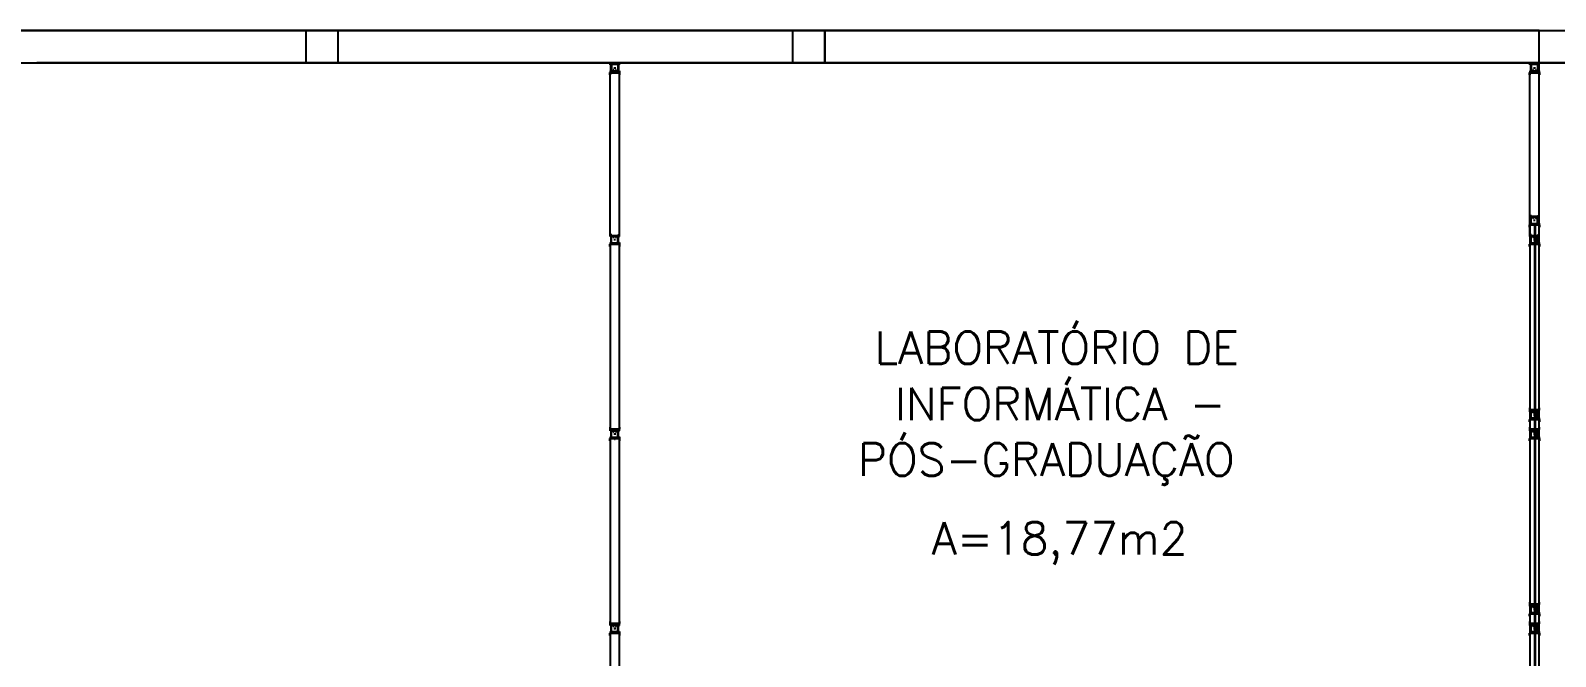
# Model space of a CAD drawing. Header units: centimetres. Extents: x -15 to 273, y 1 to 137.
# Drawn here: x -6.07 to 3.33, y 88.51 to 92.38 of the extents above; entities that cross this region are included whole.
import ezdxf

# ---------------------------------------------------------------- set-up
doc = ezdxf.new("R2010")
doc.units = ezdxf.units.CM
doc.header["$LTSCALE"] = 0.003
doc.header["$MEASUREMENT"] = 0
for name, color, linetype in [('2', 2, 'CONTINUOUS'), ('ALV', 2, 'CONTINUOUS'), ('ALVENARIA', 2, 'CONTINUOUS'), ('AREA', 2, 'CONTINUOUS'), ('DIV', 2, 'CONTINUOUS'), ('ESTRUT', 2, 'CONTINUOUS'), ('PL-Áreas-Depto', 2, 'CONTINUOUS'), ('REVISÃO', 6, 'CONTINUOUS'), ('TEXTO', 2, 'CONTINUOUS')]:
    doc.layers.add(name, color=color, linetype=linetype)
doc.layers.get('REVISÃO').off()
doc.styles.add('UNB-100', font='simplex.shx', dxfattribs={"height": 0.2})

# ---------------------------------------------------------------- blocks, each defined once
blk = doc.blocks.new('div c mtt')
at = {"layer": 'DIV'}
for p, q in [((-0.0185, 1.2285), (-0.0285, 1.2285)), ((-0.0285, 1.2185), (-0.0285, 1.2285)), ((-0.0235, 1.2265), (-0.0265, 1.2265)), ((-0.0265, 1.2265), (-0.0265, 1.2185)), ((-0.0235, 1.2265), (-0.0235, 1.1735)), ((-0.0235, 1.2215), (-0.0235, 1.2265)), ((-0.0215, 1.2265), (-0.0215, 1.2235)), ((-0.0185, 1.2265), (-0.0215, 1.2265)), ((0.0215, 1.2235), (-0.0215, 1.2235)), ((-0.0185, 1.2285), (-0.0185, 1.2265)), ((0.0185, 1.2265), (0.0185, 1.2285)), ((0.0185, 1.2285), (0.0285, 1.2285)), ((0.0185, 1.2265), (0.0215, 1.2265)), ((0.0215, 1.2265), (0.0215, 1.2235)), ((0.0235, 1.1735), (0.0235, 1.2265)), ((0.0235, 1.2265), (0.0265, 1.2265)), ((0.0235, 1.2215), (0.0235, 1.2265)), ((0.0265, 1.2185), (0.0265, 1.2265)), ((0.0285, 1.2185), (0.0285, 1.2285)), ((-0.0305, 1.1571, 1.35), (-0.0305, 1.1715, 1.35)), ((-0.0305, 1.1715, 1.35), (-0.0185, 1.1715, 1.35)), ((-0.0285, 1.1571, 1.35), (-0.0305, 1.1571, 1.35)), ((-0.0265, 1.2185), (-0.0285, 1.2185)), ((-0.0285, 1.1815), (-0.0285, 1.1715)), ((-0.0265, 1.1815), (-0.0285, 1.1815)), ((-0.0185, 1.1715), (-0.0285, 1.1715)), ((0.0285, 1.1695, 1.35), (-0.0285, 1.1695, 1.35)), ((-0.0285, 1.1695, 1.35), (-0.0285, 1.1571, 1.35)), ((0.0285, 1.1695, 1.35), (-0.0285, 1.1695, 1.35)), ((-0.0285, 1.1695, 1.35), (-0.0285, 0.0305, 1.35)), ((-0.0265, 1.1815), (-0.0265, 1.1735)), ((-0.0235, 1.1735), (-0.0265, 1.1735)), ((-0.0075, 1.2215), (-0.0235, 1.2215)), ((-0.0215, 1.1785), (-0.0235, 1.1785)), ((-0.0235, 1.1785), (-0.0235, 1.1735)), ((-0.0215, 1.1785), (-0.0215, 1.2215)), ((-0.0215, 1.1735), (-0.0215, 1.1765)), ((0.0215, 1.1765), (-0.0215, 1.1765)), ((-0.0185, 1.1735), (-0.0215, 1.1735)), ((-0.0095, 1.2195), (-0.0195, 1.2195)), ((-0.0195, 1.1785), (-0.0195, 1.2195)), ((0.0195, 1.1785), (-0.0195, 1.1785)), ((-0.0185, 1.1715, 1.35), (-0.0185, 1.1765, 1.35)), ((-0.0185, 1.1765, 1.35), (-0.0165, 1.1765, 1.35)), ((-0.0185, 1.1715), (-0.0185, 1.1735)), ((-0.0165, 1.1765, 1.35), (-0.0165, 1.1715, 1.35)), ((-0.0165, 1.1715, 1.35), (0.0165, 1.1715, 1.35)), ((-0.0095, 1.2195), (-0.0095, 1.2115)), ((-0.0075, 1.2115), (-0.0095, 1.2115)), ((-0.0075, 1.2215), (-0.0075, 1.2115)), ((-0.0055, 1.2135), (-0.0075, 1.2135)), ((-0.0055, 1.2215), (-0.0055, 1.2135)), ((0.0055, 1.2215), (-0.0055, 1.2215)), ((-0.0051, 1.2), (0.0051, 1.2)), ((-0.0049, 1.2), (0.0049, 1.2)), ((0, 1.1949), (0, 1.2051)), ((0, 1.1951), (0, 1.2049)), ((0.0055, 1.2215), (0.0055, 1.2135)), ((0.0075, 1.2135), (0.0055, 1.2135)), ((0.0075, 1.2215), (0.0075, 1.2115)), ((0.0235, 1.2215), (0.0075, 1.2215)), ((0.0095, 1.2115), (0.0075, 1.2115)), ((0.0095, 1.2195), (0.0095, 1.2115)), ((0.0195, 1.2195), (0.0095, 1.2195)), ((0.0165, 1.1715, 1.35), (0.0165, 1.1765, 1.35)), ((0.0165, 1.1765, 1.35), (0.0185, 1.1765, 1.35)), ((0.0185, 1.1765, 1.35), (0.0185, 1.1715, 1.35)), ((0.0185, 1.1735), (0.0185, 1.1715)), ((0.0185, 1.1735), (0.0215, 1.1735)), ((0.0185, 1.1715, 1.35), (0.0305, 1.1715, 1.35)), ((0.0185, 1.1715), (0.0285, 1.1715)), ((0.0195, 1.1785), (0.0195, 1.2195)), ((0.0215, 1.1785), (0.0215, 1.2215)), ((0.0235, 1.1785), (0.0215, 1.1785)), ((0.0215, 1.1735), (0.0215, 1.1765)), ((0.0235, 1.1785), (0.0235, 1.1735)), ((0.0235, 1.1735), (0.0265, 1.1735)), ((0.0265, 1.2185), (0.0285, 1.2185)), ((0.0265, 1.1815), (0.0285, 1.1815)), ((0.0265, 1.1735), (0.0265, 1.1815)), ((0.0285, 1.1815), (0.0285, 1.1715)), ((0.0285, 1.1571, 1.35), (0.0285, 1.1695, 1.35)), ((0.0285, 0.0305, 1.35), (0.0285, 1.1695, 1.35)), ((0.0305, 1.1571, 1.35), (0.0285, 1.1571, 1.35)), ((0.0305, 1.1715, 1.35), (0.0305, 1.1571, 1.35)), ((-0.0285, 0.0429, 1.35), (-0.0305, 0.0429, 1.35)), ((-0.0305, 0.0429, 1.35), (-0.0305, 0.0285, 1.35)), ((-0.0305, 0.0285, 1.35), (-0.0185, 0.0285, 1.35)), ((-0.0285, 0.0305, 1.35), (-0.0285, 0.0429, 1.35)), ((0.0285, 0.0305, 1.35), (-0.0285, 0.0305, 1.35)), ((-0.0285, 0.0305, 1.35), (0.0285, 0.0305, 1.35)), ((-0.0185, 0.0285), (-0.0285, 0.0285)), ((-0.0285, 0.0185), (-0.0285, 0.0285)), ((-0.0265, 0.0185), (-0.0285, 0.0185)), ((-0.0235, 0.0265), (-0.0265, 0.0265)), ((-0.0265, 0.0265), (-0.0265, 0.0185)), ((-0.0235, 0.0265), (-0.0235, -0.0265)), ((-0.0235, 0.0215), (-0.0235, 0.0265)), ((-0.0075, 0.0215), (-0.0235, 0.0215)), ((-0.0215, 0.0265), (-0.0215, 0.0235)), ((-0.0185, 0.0265), (-0.0215, 0.0265)), ((0.0215, 0.0235), (-0.0215, 0.0235)), ((-0.0215, -0.0215), (-0.0215, 0.0215)), ((-0.0095, 0.0195), (-0.0195, 0.0195)), ((-0.0195, -0.0215), (-0.0195, 0.0195)), ((-0.0185, 0.0285, 1.35), (-0.0185, 0.0235, 1.35)), ((-0.0185, 0.0285), (-0.0185, 0.0265)), ((-0.0185, 0.0235, 1.35), (-0.0165, 0.0235, 1.35)), ((-0.0165, 0.0235, 1.35), (-0.0165, 0.0285, 1.35)), ((-0.0165, 0.0285, 1.35), (0.0165, 0.0285, 1.35)), ((-0.0095, 0.0195), (-0.0095, 0.0115)), ((-0.0075, 0.0115), (-0.0095, 0.0115)), ((-0.0075, 0.0215), (-0.0075, 0.0115)), ((-0.0055, 0.0135), (-0.0075, 0.0135)), ((-0.0055, 0.0215), (-0.0055, 0.0135)), ((0.0055, 0.0215), (-0.0055, 0.0215)), ((-0.0049, 0), (0.0049, 0)), ((0, -0.0051), (0, 0.0051)), ((0, 0.0051), (0, -0.0051)), ((0, -0.0049), (0, 0.0049)), ((0.0055, 0.0215), (0.0055, 0.0135)), ((0.0075, 0.0135), (0.0055, 0.0135)), ((0.0075, 0.0215), (0.0075, 0.0115)), ((0.0235, 0.0215), (0.0075, 0.0215)), ((0.0095, 0.0115), (0.0075, 0.0115)), ((0.0095, 0.0195), (0.0095, 0.0115)), ((0.0195, 0.0195), (0.0095, 0.0195)), ((0.0165, 0.0285, 1.35), (0.0165, 0.0235, 1.35)), ((0.0165, 0.0235, 1.35), (0.0185, 0.0235, 1.35)), ((0.0185, 0.0235, 1.35), (0.0185, 0.0285, 1.35)), ((0.0185, 0.0285, 1.35), (0.0305, 0.0285, 1.35)), ((0.0185, 0.0265), (0.0185, 0.0285)), ((0.0185, 0.0285), (0.0285, 0.0285)), ((0.0185, 0.0265), (0.0215, 0.0265)), ((0.0195, -0.0215), (0.0195, 0.0195)), ((0.0215, 0.0265), (0.0215, 0.0235)), ((0.0215, -0.0215), (0.0215, 0.0215)), ((0.0235, -0.0265), (0.0235, 0.0265)), ((0.0235, 0.0265), (0.0265, 0.0265)), ((0.0235, 0.0215), (0.0235, 0.0265)), ((0.0265, 0.0185), (0.0265, 0.0265)), ((0.0265, 0.0185), (0.0285, 0.0185)), ((0.0305, 0.0429, 1.35), (0.0285, 0.0429, 1.35)), ((0.0285, 0.0429, 1.35), (0.0285, 0.0305, 1.35)), ((0.0285, 0.0185), (0.0285, 0.0285)), ((0.0305, 0.0285, 1.35), (0.0305, 0.0429, 1.35)), ((-0.0305, -0.0429, 1.35), (-0.0305, -0.0285, 1.35)), ((-0.0305, -0.0285, 1.35), (-0.0185, -0.0285, 1.35)), ((-0.0285, -0.0429, 1.35), (-0.0305, -0.0429, 1.35)), ((-0.0285, -0.0185), (-0.0285, -0.0285)), ((-0.0265, -0.0185), (-0.0285, -0.0185)), ((-0.0185, -0.0285), (-0.0285, -0.0285)), ((0.0285, -0.0305, 1.35), (-0.0285, -0.0305, 1.35)), ((-0.0285, -0.0305, 1.35), (-0.0285, -0.0429, 1.35)), ((0.0285, -0.0305, 1.35), (-0.0285, -0.0305, 1.35)), ((-0.0265, -0.0185), (-0.0265, -0.0265)), ((-0.0235, -0.0265), (-0.0265, -0.0265)), ((-0.0215, -0.0215), (-0.0235, -0.0215)), ((-0.0235, -0.0215), (-0.0235, -0.0265)), ((-0.0215, -0.0265), (-0.0215, -0.0235)), ((0.0215, -0.0235), (-0.0215, -0.0235)), ((-0.0185, -0.0265), (-0.0215, -0.0265)), ((0.0195, -0.0215), (-0.0195, -0.0215)), ((-0.0185, -0.0285, 1.35), (-0.0185, -0.0235, 1.35)), ((-0.0185, -0.0235, 1.35), (-0.0165, -0.0235, 1.35)), ((-0.0185, -0.0285), (-0.0185, -0.0265)), ((-0.0165, -0.0235, 1.35), (-0.0165, -0.0285, 1.35)), ((-0.0165, -0.0285, 1.35), (0.0165, -0.0285, 1.35)), ((-0.0051, 0), (0.0051, 0)), ((-0.0051, 0), (0.0051, 0)), ((0.0165, -0.0285, 1.35), (0.0165, -0.0235, 1.35)), ((0.0165, -0.0235, 1.35), (0.0185, -0.0235, 1.35)), ((0.0185, -0.0235, 1.35), (0.0185, -0.0285, 1.35)), ((0.0185, -0.0265), (0.0185, -0.0285)), ((0.0185, -0.0265), (0.0215, -0.0265)), ((0.0185, -0.0285, 1.35), (0.0305, -0.0285, 1.35)), ((0.0185, -0.0285), (0.0285, -0.0285)), ((0.0235, -0.0215), (0.0215, -0.0215)), ((0.0215, -0.0265), (0.0215, -0.0235)), ((0.0235, -0.0215), (0.0235, -0.0265)), ((0.0235, -0.0265), (0.0265, -0.0265)), ((0.0265, -0.0185), (0.0285, -0.0185)), ((0.0265, -0.0265), (0.0265, -0.0185)), ((0.0285, -0.0185), (0.0285, -0.0285)), ((0.0285, -0.0429, 1.35), (0.0285, -0.0305, 1.35)), ((0.0305, -0.0429, 1.35), (0.0285, -0.0429, 1.35)), ((0.0305, -0.0285, 1.35), (0.0305, -0.0429, 1.35))]:
    blk.add_line(p, q, dxfattribs=at)
at = {"layer": 'DIV', "color": 1}
for p, q in [((-0.0005, 1.1655, 1.35), (-0.0005, 0.0425, 1.35)), ((0.0035, 1.1655, 1.35), (-0.0005, 1.1655, 1.35)), ((0.0035, 1.1655, 1.35), (0.0035, 0.0425, 1.35)), ((0.0035, 0.0425, 1.35), (-0.0005, 0.0425, 1.35))]:
    blk.add_line(p, q, dxfattribs=at)

msp = doc.modelspace()

# ---------------------------------------------------------------- linework, layer by layer
at = {"layer": '2'}
for p, q in [((-6.0312, 92.3765), (-4.3732, 92.3765)), ((-6.0312, 92.3765), (7.6518, 92.3765)), ((-4.1732, 92.3765), (-4.3732, 92.3765)), ((-4.3732, 92.3765), (-4.3732, 92.1765)), ((-4.1732, 92.3765), (-1.3732, 92.3765)), ((-4.1732, 92.1765), (-4.1732, 92.3765)), ((-1.1732, 92.3765), (-1.3732, 92.3765)), ((-1.3732, 92.3765), (-1.3732, 92.1765)), ((-1.1732, 92.3765), (7.6518, 92.3765)), ((-1.1732, 92.3765), (-1.1732, 92.1765)), ((-1.1732, 92.1765), (-1.1732, 92.3765)), ((-6.0312, 92.1765), (-4.3732, 92.1765)), ((7.6518, 92.1765), (-6.0312, 92.1765)), ((-4.3732, 92.1765), (-4.1732, 92.1765)), ((-4.1732, 92.1765), (-1.3732, 92.1765)), ((-1.3732, 92.1765), (-1.1732, 92.1765)), ((-1.1732, 92.1765), (7.6518, 92.1765))]:
    msp.add_line(p, q, dxfattribs=at)
at = {"layer": 'ALV'}
for p, q in [((-4.1732, 92.3765), (-1.3732, 92.3765)), ((-1.1732, 92.3765), (4.8256, 92.3765)), ((-1.1732, 92.3765), (-1.1732, 92.1765)), ((-4.1732, 92.1765), (-1.3732, 92.1765)), ((-1.1732, 92.1765), (4.6756, 92.1765))]:
    msp.add_line(p, q, dxfattribs=at)
at = {"layer": 'ALV', "ltscale": 10}
for p, q in [((-2.4974, 91.115), (-2.4974, 92.1031, 8.6676)), ((-2.4404, 91.115), (-2.4404, 92.1155, 8.8251)), ((3.1739, 91.115, -2.85), (3.1739, 92.1031, 5.8176)), ((3.2309, 91.115, -2.85), (3.2309, 92.1155, 5.9751))]:
    msp.add_line(p, q, dxfattribs=at)
at = {"layer": 'ALVENARIA'}
for p, q in [((-13.3732, 92.3765), (-4.3732, 92.3765)), ((-13.1732, 92.1765), (-4.3732, 92.1765))]:
    msp.add_line(p, q, dxfattribs=at)
at = {"layer": 'DIV'}
for p, q in [((-2.4994, 92.1765, 2.85), (-2.4994, 92.1745, 2.85)), ((-2.4994, 92.1745, 2.85), (-2.4874, 92.1745, 2.85)), ((-2.4404, 92.1765, 2.85), (-2.4974, 92.1765, 2.85)), ((-2.4404, 92.1765, 2.85), (-2.4974, 92.1765, 2.85)), ((-2.4974, 92.1645, 1.5), (-2.4974, 92.1745, 1.5)), ((-2.4874, 92.1745, 1.5), (-2.4974, 92.1745, 1.5)), ((-2.4954, 92.1645, 1.5), (-2.4974, 92.1645, 1.5)), ((-2.4924, 92.1725, 1.5), (-2.4954, 92.1725, 1.5)), ((-2.4954, 92.1645, 1.5), (-2.4954, 92.1725, 1.5)), ((-2.4924, 92.1195, 1.5), (-2.4924, 92.1725, 1.5)), ((-2.4924, 92.1675, 1.5), (-2.4924, 92.1725, 1.5)), ((-2.4904, 92.1675, 1.5), (-2.4924, 92.1675, 1.5)), ((-2.4874, 92.1725, 1.5), (-2.4904, 92.1725, 1.5)), ((-2.4904, 92.1725, 1.5), (-2.4904, 92.1695, 1.5)), ((-2.4474, 92.1695, 1.5), (-2.4904, 92.1695, 1.5)), ((-2.4904, 92.1675, 1.5), (-2.4904, 92.1245, 1.5)), ((-2.4884, 92.1675, 1.5), (-2.4884, 92.1265, 1.5)), ((-2.4494, 92.1675, 1.5), (-2.4884, 92.1675, 1.5)), ((-2.4874, 92.1745, 2.85), (-2.4874, 92.1695, 2.85)), ((-2.4874, 92.1745, 1.5), (-2.4874, 92.1725, 1.5)), ((-2.4874, 92.1695, 2.85), (-2.4854, 92.1695, 2.85)), ((-2.4854, 92.1695, 2.85), (-2.4854, 92.1745, 2.85)), ((-2.4854, 92.1745, 2.85), (-2.4524, 92.1745, 2.85)), ((-2.4689, 92.1511, 1.5), (-2.4689, 92.1409, 1.5)), ((-2.4689, 92.1409, 1.5), (-2.4689, 92.1511, 1.5)), ((-2.4689, 92.151, 1.5), (-2.4689, 92.1411, 1.5)), ((-2.4524, 92.1745, 2.85), (-2.4524, 92.1695, 2.85)), ((-2.4524, 92.1695, 2.85), (-2.4504, 92.1695, 2.85)), ((-2.4504, 92.1695, 2.85), (-2.4504, 92.1745, 2.85)), ((-2.4504, 92.1745, 2.85), (-2.4384, 92.1745, 2.85)), ((-2.4504, 92.1745, 1.5), (-2.4404, 92.1745, 1.5)), ((-2.4504, 92.1725, 1.5), (-2.4504, 92.1745, 1.5)), ((-2.4504, 92.1725, 1.5), (-2.4474, 92.1725, 1.5)), ((-2.4494, 92.1675, 1.5), (-2.4494, 92.1265, 1.5)), ((-2.4474, 92.1725, 1.5), (-2.4474, 92.1695, 1.5)), ((-2.4474, 92.1675, 1.5), (-2.4474, 92.1245, 1.5)), ((-2.4454, 92.1675, 1.5), (-2.4474, 92.1675, 1.5)), ((-2.4454, 92.1725, 1.5), (-2.4454, 92.1195, 1.5)), ((-2.4454, 92.1725, 1.5), (-2.4424, 92.1725, 1.5)), ((-2.4454, 92.1675, 1.5), (-2.4454, 92.1725, 1.5)), ((-2.4424, 92.1725, 1.5), (-2.4424, 92.1645, 1.5)), ((-2.4424, 92.1645, 1.5), (-2.4404, 92.1645, 1.5)), ((-2.4404, 92.1645, 1.5), (-2.4404, 92.1745, 1.5)), ((-2.4384, 92.1745, 2.85), (-2.4384, 92.1765, 2.85)), ((3.1719, 92.1765), (3.1719, 92.1745)), ((3.1719, 92.1745), (3.1839, 92.1745)), ((3.2309, 92.1765), (3.1739, 92.1765)), ((3.2309, 92.1765), (3.1739, 92.1765)), ((3.1739, 92.1645, -1.35), (3.1739, 92.1745, -1.35)), ((3.1839, 92.1745, -1.35), (3.1739, 92.1745, -1.35)), ((3.1759, 92.1645, -1.35), (3.1739, 92.1645, -1.35)), ((3.1789, 92.1725, -1.35), (3.1759, 92.1725, -1.35)), ((3.1759, 92.1645, -1.35), (3.1759, 92.1725, -1.35)), ((3.1789, 92.1195, -1.35), (3.1789, 92.1725, -1.35)), ((3.1789, 92.1675, -1.35), (3.1789, 92.1725, -1.35)), ((3.1809, 92.1675, -1.35), (3.1789, 92.1675, -1.35)), ((3.1839, 92.1725, -1.35), (3.1809, 92.1725, -1.35)), ((3.1809, 92.1725, -1.35), (3.1809, 92.1695, -1.35)), ((3.2239, 92.1695, -1.35), (3.1809, 92.1695, -1.35)), ((3.1809, 92.1675, -1.35), (3.1809, 92.1245, -1.35)), ((3.1829, 92.1675, -1.35), (3.1829, 92.1265, -1.35)), ((3.2219, 92.1675, -1.35), (3.1829, 92.1675, -1.35)), ((3.1839, 92.1745), (3.1839, 92.1695)), ((3.1839, 92.1745, -1.35), (3.1839, 92.1725, -1.35)), ((3.1839, 92.1695), (3.1859, 92.1695)), ((3.1859, 92.1695), (3.1859, 92.1745)), ((3.1859, 92.1745), (3.2189, 92.1745)), ((3.2024, 92.1511, -1.35), (3.2024, 92.1409, -1.35)), ((3.2024, 92.1409, -1.35), (3.2024, 92.1511, -1.35)), ((3.2024, 92.151, -1.35), (3.2024, 92.1411, -1.35)), ((3.2189, 92.1745), (3.2189, 92.1695)), ((3.2189, 92.1695), (3.2209, 92.1695)), ((3.2209, 92.1695), (3.2209, 92.1745)), ((3.2209, 92.1745), (3.2329, 92.1745)), ((3.2209, 92.1745, -1.35), (3.2309, 92.1745, -1.35)), ((3.2209, 92.1725, -1.35), (3.2209, 92.1745, -1.35)), ((3.2209, 92.1725, -1.35), (3.2239, 92.1725, -1.35)), ((3.2219, 92.1675, -1.35), (3.2219, 92.1265, -1.35)), ((3.2239, 92.1725, -1.35), (3.2239, 92.1695, -1.35)), ((3.2239, 92.1675, -1.35), (3.2239, 92.1245, -1.35)), ((3.2259, 92.1675, -1.35), (3.2239, 92.1675, -1.35)), ((3.2259, 92.1725, -1.35), (3.2259, 92.1195, -1.35)), ((3.2259, 92.1725, -1.35), (3.2289, 92.1725, -1.35)), ((3.2259, 92.1675, -1.35), (3.2259, 92.1725, -1.35)), ((3.2289, 92.1725, -1.35), (3.2289, 92.1645, -1.35)), ((3.2289, 92.1645, -1.35), (3.2309, 92.1645, -1.35)), ((3.2309, 92.1645, -1.35), (3.2309, 92.1745, -1.35)), ((3.2329, 92.1745), (3.2329, 92.1765)), ((-2.4994, 92.1031, 2.85), (-2.4994, 92.1175, 2.85)), ((-2.4994, 92.1175, 2.85), (-2.4874, 92.1175, 2.85)), ((-2.4974, 92.1031, 2.85), (-2.4994, 92.1031, 2.85)), ((-2.4954, 92.1275, 1.5), (-2.4974, 92.1275, 1.5)), ((-2.4974, 92.1275, 1.5), (-2.4974, 92.1175, 1.5)), ((-2.4874, 92.1175, 1.5), (-2.4974, 92.1175, 1.5)), ((-2.4404, 92.1155, 2.85), (-2.4974, 92.1155, 2.85)), ((-2.4974, 92.1155, 2.85), (-2.4974, 92.1031, 2.85)), ((-2.4974, 92.1155, 2.85), (-2.4404, 92.1155, 2.85)), ((-2.4954, 92.1195, 1.5), (-2.4954, 92.1275, 1.5)), ((-2.4924, 92.1195, 1.5), (-2.4954, 92.1195, 1.5)), ((-2.4764, 92.1245, 1.5), (-2.4924, 92.1245, 1.5)), ((-2.4924, 92.1245, 1.5), (-2.4924, 92.1195, 1.5)), ((-2.4474, 92.1225, 1.5), (-2.4904, 92.1225, 1.5)), ((-2.4904, 92.1195, 1.5), (-2.4904, 92.1225, 1.5)), ((-2.4874, 92.1195, 1.5), (-2.4904, 92.1195, 1.5)), ((-2.4784, 92.1265, 1.5), (-2.4884, 92.1265, 1.5)), ((-2.4874, 92.1175, 2.85), (-2.4874, 92.1225, 2.85)), ((-2.4874, 92.1225, 2.85), (-2.4854, 92.1225, 2.85)), ((-2.4874, 92.1175, 1.5), (-2.4874, 92.1195, 1.5)), ((-2.4854, 92.1225, 2.85), (-2.4854, 92.1175, 2.85)), ((-2.4854, 92.1175, 2.85), (-2.4524, 92.1175, 2.85)), ((-2.4784, 92.1265, 1.5), (-2.4784, 92.1345, 1.5)), ((-2.4764, 92.1345, 1.5), (-2.4784, 92.1345, 1.5)), ((-2.4764, 92.1245, 1.5), (-2.4764, 92.1345, 1.5)), ((-2.4744, 92.1325, 1.5), (-2.4764, 92.1325, 1.5)), ((-2.4744, 92.1245, 1.5), (-2.4744, 92.1325, 1.5)), ((-2.4634, 92.1245, 1.5), (-2.4744, 92.1245, 1.5)), ((-2.474, 92.146, 1.5), (-2.4638, 92.146, 1.5)), ((-2.474, 92.146, 1.5), (-2.4638, 92.146, 1.5)), ((-2.4738, 92.146, 1.5), (-2.4639, 92.146, 1.5)), ((-2.4634, 92.1245, 1.5), (-2.4634, 92.1325, 1.5)), ((-2.4614, 92.1325, 1.5), (-2.4634, 92.1325, 1.5)), ((-2.4614, 92.1245, 1.5), (-2.4614, 92.1345, 1.5)), ((-2.4594, 92.1345, 1.5), (-2.4614, 92.1345, 1.5)), ((-2.4454, 92.1245, 1.5), (-2.4614, 92.1245, 1.5)), ((-2.4594, 92.1265, 1.5), (-2.4594, 92.1345, 1.5)), ((-2.4494, 92.1265, 1.5), (-2.4594, 92.1265, 1.5)), ((-2.4524, 92.1175, 2.85), (-2.4524, 92.1225, 2.85)), ((-2.4524, 92.1225, 2.85), (-2.4504, 92.1225, 2.85)), ((-2.4504, 92.1225, 2.85), (-2.4504, 92.1175, 2.85)), ((-2.4504, 92.1195, 1.5), (-2.4474, 92.1195, 1.5)), ((-2.4504, 92.1195, 1.5), (-2.4504, 92.1175, 1.5)), ((-2.4504, 92.1175, 2.85), (-2.4384, 92.1175, 2.85)), ((-2.4504, 92.1175, 1.5), (-2.4404, 92.1175, 1.5)), ((-2.4474, 92.1195, 1.5), (-2.4474, 92.1225, 1.5)), ((-2.4454, 92.1245, 1.5), (-2.4454, 92.1195, 1.5)), ((-2.4454, 92.1195, 1.5), (-2.4424, 92.1195, 1.5)), ((-2.4424, 92.1275, 1.5), (-2.4404, 92.1275, 1.5)), ((-2.4424, 92.1275, 1.5), (-2.4424, 92.1195, 1.5)), ((-2.4404, 92.1275, 1.5), (-2.4404, 92.1175, 1.5)), ((-2.4404, 92.1031, 2.85), (-2.4404, 92.1155, 2.85)), ((-2.4384, 92.1031, 2.85), (-2.4404, 92.1031, 2.85)), ((-2.4384, 92.1175, 2.85), (-2.4384, 92.1031, 2.85)), ((3.1719, 92.1031), (3.1719, 92.1175)), ((3.1719, 92.1175), (3.1839, 92.1175)), ((3.1739, 92.1031), (3.1719, 92.1031)), ((3.1759, 92.1275, -1.35), (3.1739, 92.1275, -1.35)), ((3.1739, 92.1275, -1.35), (3.1739, 92.1175, -1.35)), ((3.1839, 92.1175, -1.35), (3.1739, 92.1175, -1.35)), ((3.2309, 92.1155), (3.1739, 92.1155)), ((3.1739, 92.1155), (3.1739, 92.1031)), ((3.1739, 92.1155), (3.2309, 92.1155)), ((3.1759, 92.1195, -1.35), (3.1759, 92.1275, -1.35)), ((3.1789, 92.1195, -1.35), (3.1759, 92.1195, -1.35)), ((3.1949, 92.1245, -1.35), (3.1789, 92.1245, -1.35)), ((3.1789, 92.1245, -1.35), (3.1789, 92.1195, -1.35)), ((3.2239, 92.1225, -1.35), (3.1809, 92.1225, -1.35)), ((3.1809, 92.1195, -1.35), (3.1809, 92.1225, -1.35)), ((3.1839, 92.1195, -1.35), (3.1809, 92.1195, -1.35)), ((3.1929, 92.1265, -1.35), (3.1829, 92.1265, -1.35)), ((3.1839, 92.1175), (3.1839, 92.1225)), ((3.1839, 92.1225), (3.1859, 92.1225)), ((3.1839, 92.1175, -1.35), (3.1839, 92.1195, -1.35)), ((3.1859, 92.1225), (3.1859, 92.1175)), ((3.1859, 92.1175), (3.2189, 92.1175)), ((3.1929, 92.1265, -1.35), (3.1929, 92.1345, -1.35)), ((3.1949, 92.1345, -1.35), (3.1929, 92.1345, -1.35)), ((3.1949, 92.1245, -1.35), (3.1949, 92.1345, -1.35)), ((3.1969, 92.1325, -1.35), (3.1949, 92.1325, -1.35)), ((3.1969, 92.1245, -1.35), (3.1969, 92.1325, -1.35)), ((3.2079, 92.1245, -1.35), (3.1969, 92.1245, -1.35)), ((3.1973, 92.146, -1.35), (3.2075, 92.146, -1.35)), ((3.1973, 92.146, -1.35), (3.2075, 92.146, -1.35)), ((3.1975, 92.146, -1.35), (3.2074, 92.146, -1.35)), ((3.2079, 92.1245, -1.35), (3.2079, 92.1325, -1.35)), ((3.2099, 92.1325, -1.35), (3.2079, 92.1325, -1.35)), ((3.2099, 92.1245, -1.35), (3.2099, 92.1345, -1.35)), ((3.2119, 92.1345, -1.35), (3.2099, 92.1345, -1.35)), ((3.2259, 92.1245, -1.35), (3.2099, 92.1245, -1.35)), ((3.2119, 92.1265, -1.35), (3.2119, 92.1345, -1.35)), ((3.2219, 92.1265, -1.35), (3.2119, 92.1265, -1.35)), ((3.2189, 92.1175), (3.2189, 92.1225)), ((3.2189, 92.1225), (3.2209, 92.1225)), ((3.2209, 92.1225), (3.2209, 92.1175)), ((3.2209, 92.1195, -1.35), (3.2239, 92.1195, -1.35)), ((3.2209, 92.1195, -1.35), (3.2209, 92.1175, -1.35)), ((3.2209, 92.1175), (3.2329, 92.1175)), ((3.2209, 92.1175, -1.35), (3.2309, 92.1175, -1.35)), ((3.2239, 92.1195, -1.35), (3.2239, 92.1225, -1.35)), ((3.2259, 92.1245, -1.35), (3.2259, 92.1195, -1.35)), ((3.2259, 92.1195, -1.35), (3.2289, 92.1195, -1.35)), ((3.2289, 92.1275, -1.35), (3.2309, 92.1275, -1.35)), ((3.2289, 92.1275, -1.35), (3.2289, 92.1195, -1.35)), ((3.2309, 92.1275, -1.35), (3.2309, 92.1175, -1.35)), ((3.2309, 92.1031), (3.2309, 92.1155)), ((3.2329, 92.1031), (3.2309, 92.1031)), ((3.2329, 92.1175), (3.2329, 92.1031)), ((-2.4994, 91.0436, 1.35), (-2.4994, 91.058, 1.35)), ((-2.4994, 91.058, 1.35), (-2.4874, 91.058, 1.35)), ((-2.4974, 91.0436, 1.35), (-2.4994, 91.0436, 1.35)), ((-2.4874, 91.115), (-2.4974, 91.115)), ((-2.4974, 91.105), (-2.4974, 91.115)), ((-2.4954, 91.105), (-2.4974, 91.105)), ((-2.4974, 91.068), (-2.4974, 91.058)), ((-2.4954, 91.068), (-2.4974, 91.068)), ((-2.4874, 91.058), (-2.4974, 91.058)), ((-2.4404, 91.056, 1.35), (-2.4974, 91.056, 1.35)), ((-2.4974, 91.056, 1.35), (-2.4974, 91.0436, 1.35)), ((-2.4404, 91.056, 1.35), (-2.4974, 91.056, 1.35)), ((-2.4974, 91.056, 1.35), (-2.4974, 89.917, 1.35)), ((-2.4924, 91.113), (-2.4954, 91.113)), ((-2.4954, 91.113), (-2.4954, 91.105)), ((-2.4954, 91.068), (-2.4954, 91.06)), ((-2.4924, 91.06), (-2.4954, 91.06)), ((-2.4924, 91.113), (-2.4924, 91.06)), ((-2.4924, 91.108), (-2.4924, 91.113)), ((-2.4764, 91.108), (-2.4924, 91.108)), ((-2.4904, 91.065), (-2.4924, 91.065)), ((-2.4924, 91.065), (-2.4924, 91.06)), ((-2.4904, 91.113), (-2.4904, 91.11)), ((-2.4874, 91.113), (-2.4904, 91.113)), ((-2.4474, 91.11), (-2.4904, 91.11)), ((-2.4904, 91.065), (-2.4904, 91.108)), ((-2.4904, 91.06), (-2.4904, 91.063)), ((-2.4474, 91.063), (-2.4904, 91.063)), ((-2.4874, 91.06), (-2.4904, 91.06)), ((-2.4784, 91.106), (-2.4884, 91.106)), ((-2.4884, 91.065), (-2.4884, 91.106)), ((-2.4494, 91.065), (-2.4884, 91.065)), ((-2.4874, 91.115), (-2.4874, 91.113)), ((-2.4874, 91.058, 1.35), (-2.4874, 91.063, 1.35)), ((-2.4874, 91.063, 1.35), (-2.4854, 91.063, 1.35)), ((-2.4874, 91.058), (-2.4874, 91.06)), ((-2.4854, 91.063, 1.35), (-2.4854, 91.058, 1.35)), ((-2.4854, 91.058, 1.35), (-2.4524, 91.058, 1.35)), ((-2.4784, 91.106), (-2.4784, 91.098)), ((-2.4764, 91.098), (-2.4784, 91.098)), ((-2.4764, 91.108), (-2.4764, 91.098)), ((-2.4744, 91.1), (-2.4764, 91.1)), ((-2.4744, 91.108), (-2.4744, 91.1)), ((-2.4634, 91.108), (-2.4744, 91.108)), ((-2.474, 91.0865), (-2.4638, 91.0865)), ((-2.4738, 91.0865), (-2.4639, 91.0865)), ((-2.4689, 91.0814), (-2.4689, 91.0916)), ((-2.4689, 91.0815), (-2.4689, 91.0914)), ((-2.4634, 91.108), (-2.4634, 91.1)), ((-2.4614, 91.1), (-2.4634, 91.1)), ((-2.4614, 91.108), (-2.4614, 91.098)), ((-2.4454, 91.108), (-2.4614, 91.108)), ((-2.4594, 91.098), (-2.4614, 91.098)), ((-2.4594, 91.106), (-2.4594, 91.098)), ((-2.4494, 91.106), (-2.4594, 91.106)), ((-2.4524, 91.058, 1.35), (-2.4524, 91.063, 1.35)), ((-2.4524, 91.063, 1.35), (-2.4504, 91.063, 1.35)), ((-2.4504, 91.113), (-2.4504, 91.115)), ((-2.4504, 91.115), (-2.4404, 91.115)), ((-2.4504, 91.113), (-2.4474, 91.113)), ((-2.4504, 91.063, 1.35), (-2.4504, 91.058, 1.35)), ((-2.4504, 91.06), (-2.4504, 91.058)), ((-2.4504, 91.06), (-2.4474, 91.06)), ((-2.4504, 91.058, 1.35), (-2.4384, 91.058, 1.35)), ((-2.4504, 91.058), (-2.4404, 91.058)), ((-2.4494, 91.065), (-2.4494, 91.106)), ((-2.4474, 91.113), (-2.4474, 91.11)), ((-2.4474, 91.065), (-2.4474, 91.108)), ((-2.4454, 91.065), (-2.4474, 91.065)), ((-2.4474, 91.06), (-2.4474, 91.063)), ((-2.4454, 91.06), (-2.4454, 91.113)), ((-2.4454, 91.113), (-2.4424, 91.113)), ((-2.4454, 91.108), (-2.4454, 91.113)), ((-2.4454, 91.065), (-2.4454, 91.06)), ((-2.4454, 91.06), (-2.4424, 91.06)), ((-2.4424, 91.105), (-2.4424, 91.113)), ((-2.4424, 91.105), (-2.4404, 91.105)), ((-2.4424, 91.068), (-2.4404, 91.068)), ((-2.4424, 91.06), (-2.4424, 91.068)), ((-2.4404, 91.105), (-2.4404, 91.115)), ((-2.4404, 91.068), (-2.4404, 91.058)), ((-2.4404, 91.0436, 1.35), (-2.4404, 91.056, 1.35)), ((-2.4404, 89.917, 1.35), (-2.4404, 91.056, 1.35)), ((-2.4384, 91.0436, 1.35), (-2.4404, 91.0436, 1.35)), ((-2.4384, 91.058, 1.35), (-2.4384, 91.0436, 1.35)), ((-2.4974, 89.9293, 1.35), (-2.4994, 89.9293, 1.35)), ((-2.4994, 89.9293, 1.35), (-2.4994, 89.915, 1.35)), ((-2.4994, 89.915, 1.35), (-2.4874, 89.915, 1.35)), ((-2.4974, 89.917, 1.35), (-2.4974, 89.9293, 1.35)), ((-2.4404, 89.917, 1.35), (-2.4974, 89.917, 1.35)), ((-2.4974, 89.917, 1.35), (-2.4404, 89.917, 1.35)), ((-2.4874, 89.915), (-2.4974, 89.915)), ((-2.4974, 89.905), (-2.4974, 89.915)), ((-2.4874, 89.915), (-2.4974, 89.915)), ((-2.4974, 89.905), (-2.4974, 89.915)), ((-2.4954, 89.905), (-2.4974, 89.905)), ((-2.4954, 89.905), (-2.4974, 89.905)), ((-2.4924, 89.913), (-2.4954, 89.913)), ((-2.4954, 89.913), (-2.4954, 89.905)), ((-2.4924, 89.913), (-2.4954, 89.913)), ((-2.4954, 89.913), (-2.4954, 89.905)), ((-2.4924, 89.913), (-2.4924, 89.86)), ((-2.4924, 89.908), (-2.4924, 89.913)), ((-2.4924, 89.913), (-2.4924, 89.86)), ((-2.4924, 89.908), (-2.4924, 89.913)), ((-2.4764, 89.908), (-2.4924, 89.908)), ((-2.4764, 89.908), (-2.4924, 89.908)), ((-2.4904, 89.913), (-2.4904, 89.91)), ((-2.4874, 89.913), (-2.4904, 89.913)), ((-2.4904, 89.913), (-2.4904, 89.91)), ((-2.4874, 89.913), (-2.4904, 89.913)), ((-2.4474, 89.91), (-2.4904, 89.91)), ((-2.4474, 89.91), (-2.4904, 89.91)), ((-2.4904, 89.865), (-2.4904, 89.908)), ((-2.4904, 89.865), (-2.4904, 89.908)), ((-2.4784, 89.906), (-2.4884, 89.906)), ((-2.4884, 89.865), (-2.4884, 89.906)), ((-2.4784, 89.906), (-2.4884, 89.906)), ((-2.4884, 89.865), (-2.4884, 89.906)), ((-2.4874, 89.915, 1.35), (-2.4874, 89.91, 1.35)), ((-2.4874, 89.915), (-2.4874, 89.913)), ((-2.4874, 89.915), (-2.4874, 89.913)), ((-2.4874, 89.91, 1.35), (-2.4854, 89.91, 1.35)), ((-2.4854, 89.91, 1.35), (-2.4854, 89.915, 1.35)), ((-2.4854, 89.915, 1.35), (-2.4524, 89.915, 1.35)), ((-2.4784, 89.906), (-2.4784, 89.898)), ((-2.4784, 89.906), (-2.4784, 89.898)), ((-2.4764, 89.898), (-2.4784, 89.898)), ((-2.4764, 89.898), (-2.4784, 89.898)), ((-2.4764, 89.908), (-2.4764, 89.898)), ((-2.4764, 89.908), (-2.4764, 89.898)), ((-2.4744, 89.9), (-2.4764, 89.9)), ((-2.4744, 89.9), (-2.4764, 89.9)), ((-2.4744, 89.908), (-2.4744, 89.9)), ((-2.4634, 89.908), (-2.4744, 89.908)), ((-2.4744, 89.908), (-2.4744, 89.9)), ((-2.4634, 89.908), (-2.4744, 89.908)), ((-2.4634, 89.908), (-2.4634, 89.9)), ((-2.4634, 89.908), (-2.4634, 89.9)), ((-2.4614, 89.9), (-2.4634, 89.9)), ((-2.4614, 89.9), (-2.4634, 89.9)), ((-2.4614, 89.908), (-2.4614, 89.898)), ((-2.4454, 89.908), (-2.4614, 89.908)), ((-2.4614, 89.908), (-2.4614, 89.898)), ((-2.4454, 89.908), (-2.4614, 89.908)), ((-2.4594, 89.898), (-2.4614, 89.898)), ((-2.4594, 89.898), (-2.4614, 89.898)), ((-2.4594, 89.906), (-2.4594, 89.898)), ((-2.4494, 89.906), (-2.4594, 89.906)), ((-2.4594, 89.906), (-2.4594, 89.898)), ((-2.4494, 89.906), (-2.4594, 89.906)), ((-2.4524, 89.915, 1.35), (-2.4524, 89.91, 1.35)), ((-2.4524, 89.91, 1.35), (-2.4504, 89.91, 1.35)), ((-2.4504, 89.91, 1.35), (-2.4504, 89.915, 1.35)), ((-2.4504, 89.915, 1.35), (-2.4384, 89.915, 1.35)), ((-2.4504, 89.913), (-2.4504, 89.915)), ((-2.4504, 89.915), (-2.4404, 89.915)), ((-2.4504, 89.913), (-2.4504, 89.915)), ((-2.4504, 89.915), (-2.4404, 89.915)), ((-2.4504, 89.913), (-2.4474, 89.913)), ((-2.4504, 89.913), (-2.4474, 89.913)), ((-2.4494, 89.865), (-2.4494, 89.906)), ((-2.4494, 89.865), (-2.4494, 89.906)), ((-2.4474, 89.913), (-2.4474, 89.91)), ((-2.4474, 89.913), (-2.4474, 89.91)), ((-2.4474, 89.865), (-2.4474, 89.908)), ((-2.4474, 89.865), (-2.4474, 89.908)), ((-2.4454, 89.86), (-2.4454, 89.913)), ((-2.4454, 89.913), (-2.4424, 89.913)), ((-2.4454, 89.908), (-2.4454, 89.913)), ((-2.4454, 89.86), (-2.4454, 89.913)), ((-2.4454, 89.913), (-2.4424, 89.913)), ((-2.4454, 89.908), (-2.4454, 89.913)), ((-2.4424, 89.905), (-2.4424, 89.913)), ((-2.4424, 89.905), (-2.4424, 89.913)), ((-2.4424, 89.905), (-2.4404, 89.905)), ((-2.4424, 89.905), (-2.4404, 89.905)), ((-2.4384, 89.9293, 1.35), (-2.4404, 89.9293, 1.35)), ((-2.4404, 89.9293, 1.35), (-2.4404, 89.917, 1.35)), ((-2.4404, 89.905), (-2.4404, 89.915)), ((-2.4404, 89.905), (-2.4404, 89.915)), ((-2.4384, 89.915, 1.35), (-2.4384, 89.9293, 1.35)), ((-2.4994, 89.8436, 1.35), (-2.4994, 89.858, 1.35)), ((-2.4994, 89.858, 1.35), (-2.4874, 89.858, 1.35)), ((-2.4994, 89.8436, 1.35), (-2.4994, 89.858, 1.35)), ((-2.4994, 89.858, 1.35), (-2.4874, 89.858, 1.35)), ((-2.4974, 89.8436, 1.35), (-2.4994, 89.8436, 1.35)), ((-2.4974, 89.8436, 1.35), (-2.4994, 89.8436, 1.35)), ((-2.4974, 89.868), (-2.4974, 89.858)), ((-2.4954, 89.868), (-2.4974, 89.868)), ((-2.4974, 89.868), (-2.4974, 89.858)), ((-2.4954, 89.868), (-2.4974, 89.868)), ((-2.4874, 89.858), (-2.4974, 89.858)), ((-2.4874, 89.858), (-2.4974, 89.858)), ((-2.4404, 89.856, 1.35), (-2.4974, 89.856, 1.35)), ((-2.4974, 89.856, 1.35), (-2.4974, 89.8436, 1.35)), ((-2.4404, 89.856, 1.35), (-2.4974, 89.856, 1.35)), ((-2.4404, 89.856, 1.35), (-2.4974, 89.856, 1.35)), ((-2.4974, 89.856, 1.35), (-2.4974, 89.8436, 1.35)), ((-2.4404, 89.856, 1.35), (-2.4974, 89.856, 1.35)), ((-2.4974, 89.856, 1.35), (-2.4974, 88.717, 1.35)), ((-2.4954, 89.868), (-2.4954, 89.86)), ((-2.4954, 89.868), (-2.4954, 89.86)), ((-2.4924, 89.86), (-2.4954, 89.86)), ((-2.4924, 89.86), (-2.4954, 89.86)), ((-2.4904, 89.865), (-2.4924, 89.865)), ((-2.4924, 89.865), (-2.4924, 89.86)), ((-2.4904, 89.865), (-2.4924, 89.865)), ((-2.4924, 89.865), (-2.4924, 89.86)), ((-2.4904, 89.86), (-2.4904, 89.863)), ((-2.4474, 89.863), (-2.4904, 89.863)), ((-2.4904, 89.86), (-2.4904, 89.863)), ((-2.4474, 89.863), (-2.4904, 89.863)), ((-2.4874, 89.86), (-2.4904, 89.86)), ((-2.4874, 89.86), (-2.4904, 89.86)), ((-2.4494, 89.865), (-2.4884, 89.865)), ((-2.4494, 89.865), (-2.4884, 89.865)), ((-2.4874, 89.858, 1.35), (-2.4874, 89.863, 1.35)), ((-2.4874, 89.863, 1.35), (-2.4854, 89.863, 1.35)), ((-2.4874, 89.858, 1.35), (-2.4874, 89.863, 1.35)), ((-2.4874, 89.863, 1.35), (-2.4854, 89.863, 1.35)), ((-2.4874, 89.858), (-2.4874, 89.86)), ((-2.4874, 89.858), (-2.4874, 89.86)), ((-2.4854, 89.863, 1.35), (-2.4854, 89.858, 1.35)), ((-2.4854, 89.863, 1.35), (-2.4854, 89.858, 1.35)), ((-2.4854, 89.858, 1.35), (-2.4524, 89.858, 1.35)), ((-2.4854, 89.858, 1.35), (-2.4524, 89.858, 1.35)), ((-2.474, 89.8865), (-2.4638, 89.8865)), ((-2.474, 89.8865), (-2.4638, 89.8865)), ((-2.474, 89.8865), (-2.4638, 89.8865)), ((-2.4738, 89.8865), (-2.4639, 89.8865)), ((-2.4738, 89.8865), (-2.4639, 89.8865)), ((-2.4689, 89.8814), (-2.4689, 89.8916)), ((-2.4689, 89.8916), (-2.4689, 89.8814)), ((-2.4689, 89.8814), (-2.4689, 89.8916)), ((-2.4689, 89.8815), (-2.4689, 89.8914)), ((-2.4689, 89.8815), (-2.4689, 89.8914)), ((-2.4524, 89.858, 1.35), (-2.4524, 89.863, 1.35)), ((-2.4524, 89.863, 1.35), (-2.4504, 89.863, 1.35)), ((-2.4524, 89.858, 1.35), (-2.4524, 89.863, 1.35)), ((-2.4524, 89.863, 1.35), (-2.4504, 89.863, 1.35)), ((-2.4504, 89.863, 1.35), (-2.4504, 89.858, 1.35)), ((-2.4504, 89.863, 1.35), (-2.4504, 89.858, 1.35)), ((-2.4504, 89.86), (-2.4504, 89.858)), ((-2.4504, 89.86), (-2.4474, 89.86)), ((-2.4504, 89.86), (-2.4504, 89.858)), ((-2.4504, 89.86), (-2.4474, 89.86)), ((-2.4504, 89.858, 1.35), (-2.4384, 89.858, 1.35)), ((-2.4504, 89.858), (-2.4404, 89.858)), ((-2.4504, 89.858, 1.35), (-2.4384, 89.858, 1.35)), ((-2.4504, 89.858), (-2.4404, 89.858)), ((-2.4454, 89.865), (-2.4474, 89.865)), ((-2.4454, 89.865), (-2.4474, 89.865)), ((-2.4474, 89.86), (-2.4474, 89.863)), ((-2.4474, 89.86), (-2.4474, 89.863)), ((-2.4454, 89.865), (-2.4454, 89.86)), ((-2.4454, 89.865), (-2.4454, 89.86)), ((-2.4454, 89.86), (-2.4424, 89.86)), ((-2.4454, 89.86), (-2.4424, 89.86)), ((-2.4424, 89.868), (-2.4404, 89.868)), ((-2.4424, 89.86), (-2.4424, 89.868)), ((-2.4424, 89.868), (-2.4404, 89.868)), ((-2.4424, 89.86), (-2.4424, 89.868)), ((-2.4404, 89.868), (-2.4404, 89.858)), ((-2.4404, 89.868), (-2.4404, 89.858)), ((-2.4404, 89.8436, 1.35), (-2.4404, 89.856, 1.35)), ((-2.4404, 89.8436, 1.35), (-2.4404, 89.856, 1.35)), ((-2.4404, 88.717, 1.35), (-2.4404, 89.856, 1.35)), ((-2.4384, 89.8436, 1.35), (-2.4404, 89.8436, 1.35)), ((-2.4384, 89.8436, 1.35), (-2.4404, 89.8436, 1.35)), ((-2.4384, 89.858, 1.35), (-2.4384, 89.8436, 1.35)), ((-2.4384, 89.858, 1.35), (-2.4384, 89.8436, 1.35)), ((-2.4974, 88.7293, 1.35), (-2.4994, 88.7293, 1.35)), ((-2.4994, 88.7293, 1.35), (-2.4994, 88.715, 1.35)), ((-2.4994, 88.715, 1.35), (-2.4874, 88.715, 1.35)), ((-2.4974, 88.717, 1.35), (-2.4974, 88.7293, 1.35)), ((-2.4404, 88.717, 1.35), (-2.4974, 88.717, 1.35)), ((-2.4974, 88.717, 1.35), (-2.4404, 88.717, 1.35)), ((-2.4874, 88.715), (-2.4974, 88.715)), ((-2.4974, 88.705), (-2.4974, 88.715)), ((-2.4874, 88.715), (-2.4974, 88.715)), ((-2.4974, 88.705), (-2.4974, 88.715)), ((-2.4954, 88.705), (-2.4974, 88.705)), ((-2.4954, 88.705), (-2.4974, 88.705)), ((-2.4924, 88.713), (-2.4954, 88.713)), ((-2.4954, 88.713), (-2.4954, 88.705)), ((-2.4924, 88.713), (-2.4954, 88.713)), ((-2.4954, 88.713), (-2.4954, 88.705)), ((-2.4924, 88.713), (-2.4924, 88.66)), ((-2.4924, 88.708), (-2.4924, 88.713)), ((-2.4924, 88.713), (-2.4924, 88.66)), ((-2.4924, 88.708), (-2.4924, 88.713)), ((-2.4764, 88.708), (-2.4924, 88.708)), ((-2.4764, 88.708), (-2.4924, 88.708)), ((-2.4904, 88.713), (-2.4904, 88.71)), ((-2.4874, 88.713), (-2.4904, 88.713)), ((-2.4904, 88.713), (-2.4904, 88.71)), ((-2.4874, 88.713), (-2.4904, 88.713)), ((-2.4474, 88.71), (-2.4904, 88.71)), ((-2.4474, 88.71), (-2.4904, 88.71)), ((-2.4904, 88.665), (-2.4904, 88.708)), ((-2.4904, 88.665), (-2.4904, 88.708)), ((-2.4784, 88.706), (-2.4884, 88.706)), ((-2.4884, 88.665), (-2.4884, 88.706)), ((-2.4784, 88.706), (-2.4884, 88.706)), ((-2.4884, 88.665), (-2.4884, 88.706)), ((-2.4874, 88.715, 1.35), (-2.4874, 88.71, 1.35)), ((-2.4874, 88.715), (-2.4874, 88.713)), ((-2.4874, 88.715), (-2.4874, 88.713)), ((-2.4874, 88.71, 1.35), (-2.4854, 88.71, 1.35)), ((-2.4854, 88.71, 1.35), (-2.4854, 88.715, 1.35)), ((-2.4854, 88.715, 1.35), (-2.4524, 88.715, 1.35)), ((-2.4784, 88.706), (-2.4784, 88.698)), ((-2.4784, 88.706), (-2.4784, 88.698)), ((-2.4764, 88.698), (-2.4784, 88.698)), ((-2.4764, 88.698), (-2.4784, 88.698)), ((-2.4764, 88.708), (-2.4764, 88.698)), ((-2.4764, 88.708), (-2.4764, 88.698)), ((-2.4744, 88.7), (-2.4764, 88.7)), ((-2.4744, 88.7), (-2.4764, 88.7)), ((-2.4744, 88.708), (-2.4744, 88.7)), ((-2.4634, 88.708), (-2.4744, 88.708)), ((-2.4744, 88.708), (-2.4744, 88.7)), ((-2.4634, 88.708), (-2.4744, 88.708)), ((-2.474, 88.6865), (-2.4638, 88.6865)), ((-2.474, 88.6865), (-2.4638, 88.6865)), ((-2.474, 88.6865), (-2.4638, 88.6865)), ((-2.4738, 88.6865), (-2.4639, 88.6865)), ((-2.4738, 88.6865), (-2.4639, 88.6865)), ((-2.4689, 88.6814), (-2.4689, 88.6916)), ((-2.4689, 88.6916), (-2.4689, 88.6814)), ((-2.4689, 88.6814), (-2.4689, 88.6916)), ((-2.4689, 88.6815), (-2.4689, 88.6914)), ((-2.4689, 88.6815), (-2.4689, 88.6914)), ((-2.4634, 88.708), (-2.4634, 88.7)), ((-2.4634, 88.708), (-2.4634, 88.7)), ((-2.4614, 88.7), (-2.4634, 88.7)), ((-2.4614, 88.7), (-2.4634, 88.7)), ((-2.4614, 88.708), (-2.4614, 88.698)), ((-2.4454, 88.708), (-2.4614, 88.708)), ((-2.4614, 88.708), (-2.4614, 88.698)), ((-2.4454, 88.708), (-2.4614, 88.708)), ((-2.4594, 88.698), (-2.4614, 88.698)), ((-2.4594, 88.698), (-2.4614, 88.698)), ((-2.4594, 88.706), (-2.4594, 88.698)), ((-2.4494, 88.706), (-2.4594, 88.706)), ((-2.4594, 88.706), (-2.4594, 88.698)), ((-2.4494, 88.706), (-2.4594, 88.706)), ((-2.4524, 88.715, 1.35), (-2.4524, 88.71, 1.35)), ((-2.4524, 88.71, 1.35), (-2.4504, 88.71, 1.35)), ((-2.4504, 88.71, 1.35), (-2.4504, 88.715, 1.35)), ((-2.4504, 88.715, 1.35), (-2.4384, 88.715, 1.35)), ((-2.4504, 88.713), (-2.4504, 88.715)), ((-2.4504, 88.715), (-2.4404, 88.715)), ((-2.4504, 88.713), (-2.4504, 88.715)), ((-2.4504, 88.715), (-2.4404, 88.715)), ((-2.4504, 88.713), (-2.4474, 88.713)), ((-2.4504, 88.713), (-2.4474, 88.713)), ((-2.4494, 88.665), (-2.4494, 88.706)), ((-2.4494, 88.665), (-2.4494, 88.706)), ((-2.4474, 88.713), (-2.4474, 88.71)), ((-2.4474, 88.713), (-2.4474, 88.71)), ((-2.4474, 88.665), (-2.4474, 88.708)), ((-2.4474, 88.665), (-2.4474, 88.708)), ((-2.4454, 88.66), (-2.4454, 88.713)), ((-2.4454, 88.713), (-2.4424, 88.713)), ((-2.4454, 88.708), (-2.4454, 88.713)), ((-2.4454, 88.66), (-2.4454, 88.713)), ((-2.4454, 88.713), (-2.4424, 88.713)), ((-2.4454, 88.708), (-2.4454, 88.713)), ((-2.4424, 88.705), (-2.4424, 88.713)), ((-2.4424, 88.705), (-2.4424, 88.713)), ((-2.4424, 88.705), (-2.4404, 88.705)), ((-2.4424, 88.705), (-2.4404, 88.705)), ((-2.4384, 88.7293, 1.35), (-2.4404, 88.7293, 1.35)), ((-2.4404, 88.7293, 1.35), (-2.4404, 88.717, 1.35)), ((-2.4404, 88.705), (-2.4404, 88.715)), ((-2.4404, 88.705), (-2.4404, 88.715)), ((-2.4384, 88.715, 1.35), (-2.4384, 88.7293, 1.35)), ((-2.4994, 88.6436, 1.35), (-2.4994, 88.658, 1.35)), ((-2.4994, 88.658, 1.35), (-2.4874, 88.658, 1.35)), ((-2.4994, 88.6436, 1.35), (-2.4994, 88.658, 1.35)), ((-2.4994, 88.658, 1.35), (-2.4874, 88.658, 1.35)), ((-2.4974, 88.6436, 1.35), (-2.4994, 88.6436, 1.35)), ((-2.4974, 88.6436, 1.35), (-2.4994, 88.6436, 1.35)), ((-2.4974, 88.668), (-2.4974, 88.658)), ((-2.4954, 88.668), (-2.4974, 88.668)), ((-2.4974, 88.668), (-2.4974, 88.658)), ((-2.4954, 88.668), (-2.4974, 88.668)), ((-2.4874, 88.658), (-2.4974, 88.658)), ((-2.4874, 88.658), (-2.4974, 88.658)), ((-2.4404, 88.656, 1.35), (-2.4974, 88.656, 1.35)), ((-2.4974, 88.656, 1.35), (-2.4974, 88.6436, 1.35)), ((-2.4404, 88.656, 1.35), (-2.4974, 88.656, 1.35)), ((-2.4404, 88.656, 1.35), (-2.4974, 88.656, 1.35)), ((-2.4974, 88.656, 1.35), (-2.4974, 88.6436, 1.35)), ((-2.4404, 88.656, 1.35), (-2.4974, 88.656, 1.35)), ((-2.4974, 88.656, 1.35), (-2.4974, 87.517, 1.35)), ((-2.4954, 88.668), (-2.4954, 88.66)), ((-2.4954, 88.668), (-2.4954, 88.66)), ((-2.4924, 88.66), (-2.4954, 88.66)), ((-2.4924, 88.66), (-2.4954, 88.66)), ((-2.4904, 88.665), (-2.4924, 88.665)), ((-2.4924, 88.665), (-2.4924, 88.66)), ((-2.4904, 88.665), (-2.4924, 88.665)), ((-2.4924, 88.665), (-2.4924, 88.66)), ((-2.4904, 88.66), (-2.4904, 88.663)), ((-2.4474, 88.663), (-2.4904, 88.663)), ((-2.4904, 88.66), (-2.4904, 88.663)), ((-2.4474, 88.663), (-2.4904, 88.663)), ((-2.4874, 88.66), (-2.4904, 88.66)), ((-2.4874, 88.66), (-2.4904, 88.66)), ((-2.4494, 88.665), (-2.4884, 88.665)), ((-2.4494, 88.665), (-2.4884, 88.665)), ((-2.4874, 88.658, 1.35), (-2.4874, 88.663, 1.35)), ((-2.4874, 88.663, 1.35), (-2.4854, 88.663, 1.35)), ((-2.4874, 88.658, 1.35), (-2.4874, 88.663, 1.35)), ((-2.4874, 88.663, 1.35), (-2.4854, 88.663, 1.35)), ((-2.4874, 88.658), (-2.4874, 88.66)), ((-2.4874, 88.658), (-2.4874, 88.66)), ((-2.4854, 88.663, 1.35), (-2.4854, 88.658, 1.35)), ((-2.4854, 88.663, 1.35), (-2.4854, 88.658, 1.35)), ((-2.4854, 88.658, 1.35), (-2.4524, 88.658, 1.35)), ((-2.4854, 88.658, 1.35), (-2.4524, 88.658, 1.35)), ((-2.4524, 88.658, 1.35), (-2.4524, 88.663, 1.35)), ((-2.4524, 88.663, 1.35), (-2.4504, 88.663, 1.35)), ((-2.4524, 88.658, 1.35), (-2.4524, 88.663, 1.35)), ((-2.4524, 88.663, 1.35), (-2.4504, 88.663, 1.35)), ((-2.4504, 88.663, 1.35), (-2.4504, 88.658, 1.35)), ((-2.4504, 88.663, 1.35), (-2.4504, 88.658, 1.35)), ((-2.4504, 88.66), (-2.4504, 88.658)), ((-2.4504, 88.66), (-2.4474, 88.66)), ((-2.4504, 88.66), (-2.4504, 88.658)), ((-2.4504, 88.66), (-2.4474, 88.66)), ((-2.4504, 88.658, 1.35), (-2.4384, 88.658, 1.35)), ((-2.4504, 88.658), (-2.4404, 88.658)), ((-2.4504, 88.658, 1.35), (-2.4384, 88.658, 1.35)), ((-2.4504, 88.658), (-2.4404, 88.658)), ((-2.4454, 88.665), (-2.4474, 88.665)), ((-2.4454, 88.665), (-2.4474, 88.665)), ((-2.4474, 88.66), (-2.4474, 88.663)), ((-2.4474, 88.66), (-2.4474, 88.663)), ((-2.4454, 88.665), (-2.4454, 88.66)), ((-2.4454, 88.665), (-2.4454, 88.66)), ((-2.4454, 88.66), (-2.4424, 88.66)), ((-2.4454, 88.66), (-2.4424, 88.66)), ((-2.4424, 88.668), (-2.4404, 88.668)), ((-2.4424, 88.66), (-2.4424, 88.668)), ((-2.4424, 88.668), (-2.4404, 88.668)), ((-2.4424, 88.66), (-2.4424, 88.668)), ((-2.4404, 88.668), (-2.4404, 88.658)), ((-2.4404, 88.668), (-2.4404, 88.658)), ((-2.4404, 88.6436, 1.35), (-2.4404, 88.656, 1.35)), ((-2.4404, 88.6436, 1.35), (-2.4404, 88.656, 1.35)), ((-2.4404, 87.517, 1.35), (-2.4404, 88.656, 1.35)), ((-2.4384, 88.6436, 1.35), (-2.4404, 88.6436, 1.35)), ((-2.4384, 88.6436, 1.35), (-2.4404, 88.6436, 1.35)), ((-2.4384, 88.658, 1.35), (-2.4384, 88.6436, 1.35)), ((-2.4384, 88.658, 1.35), (-2.4384, 88.6436, 1.35))]:
    msp.add_line(p, q, dxfattribs=at)
at = {"layer": 'DIV', "color": 1}
msp.add_line((-2.4654, 89.852, 1.35), (-2.4694, 89.852, 1.35), dxfattribs=at)
at = {"layer": 'ESTRUT'}
for points in [[(-4.1732, 92.3765), (-4.3732, 92.3765), (-4.3732, 92.1765), (-4.1732, 92.1765)], [(-1.1732, 92.3765), (-1.3732, 92.3765), (-1.3732, 92.1765), (-1.1732, 92.1765)]]:
    msp.add_lwpolyline(points, close=True, dxfattribs=at)
at = {"layer": 'PL-Áreas-Depto'}
msp.add_lwpolyline([(3.2309, 74.1765), (3.2309, 92.3765), (-4.1732, 92.3765), (-13.3732, 92.3765), (-13.3732, 92.1215), (-13.4132, 92.1215), (-13.4132, 86.4315), (-13.3732, 86.4315), (-13.3732, 86.1215), (-13.4132, 86.1215), (-13.4132, 80.4315), (-13.3732, 80.4315), (-13.3732, 80.1215), (-13.4132, 80.1215), (-13.4132, 74.4315), (-13.3732, 74.4315), (-13.3732, 74.1765)], dxfattribs=at)

# ---------------------------------------------------------------- block references
at = {"layer": 'DIV'}
for p in [(3.2024, 90.005), (3.2024, 88.805), (3.2024, 87.605)]:
    msp.add_blockref('div c mtt', p, dxfattribs=at)
at = {"layer": 'REVISÃO'}
for p in [(3.2024, 89.8865, -2.85), (3.2024, 88.6865, -2.85), (3.2024, 87.4865, -2.85)]:
    msp.add_blockref('div c mtt', p, dxfattribs=at)

# ---------------------------------------------------------------- texts
at = {"layer": 'AREA', "style": 'UNB-100'}
msp.add_text('A=18,77m2', height=0.2, dxfattribs=at).set_placement((-0.5139, 89.1426))
at = {"layer": 'TEXTO', "style": 'UNB-100'}
for s, p in [('LABORATÓRIO DE', (-0.8664, 90.3185)), ('INFORMÁTICA -', (-0.741, 89.9718)), (' PÓS-GRADUAÇÃO', (-1.1063, 89.6292))]:
    msp.add_text(s, height=0.2, dxfattribs=at).set_placement(p)

doc.saveas('drawing.dxf')
